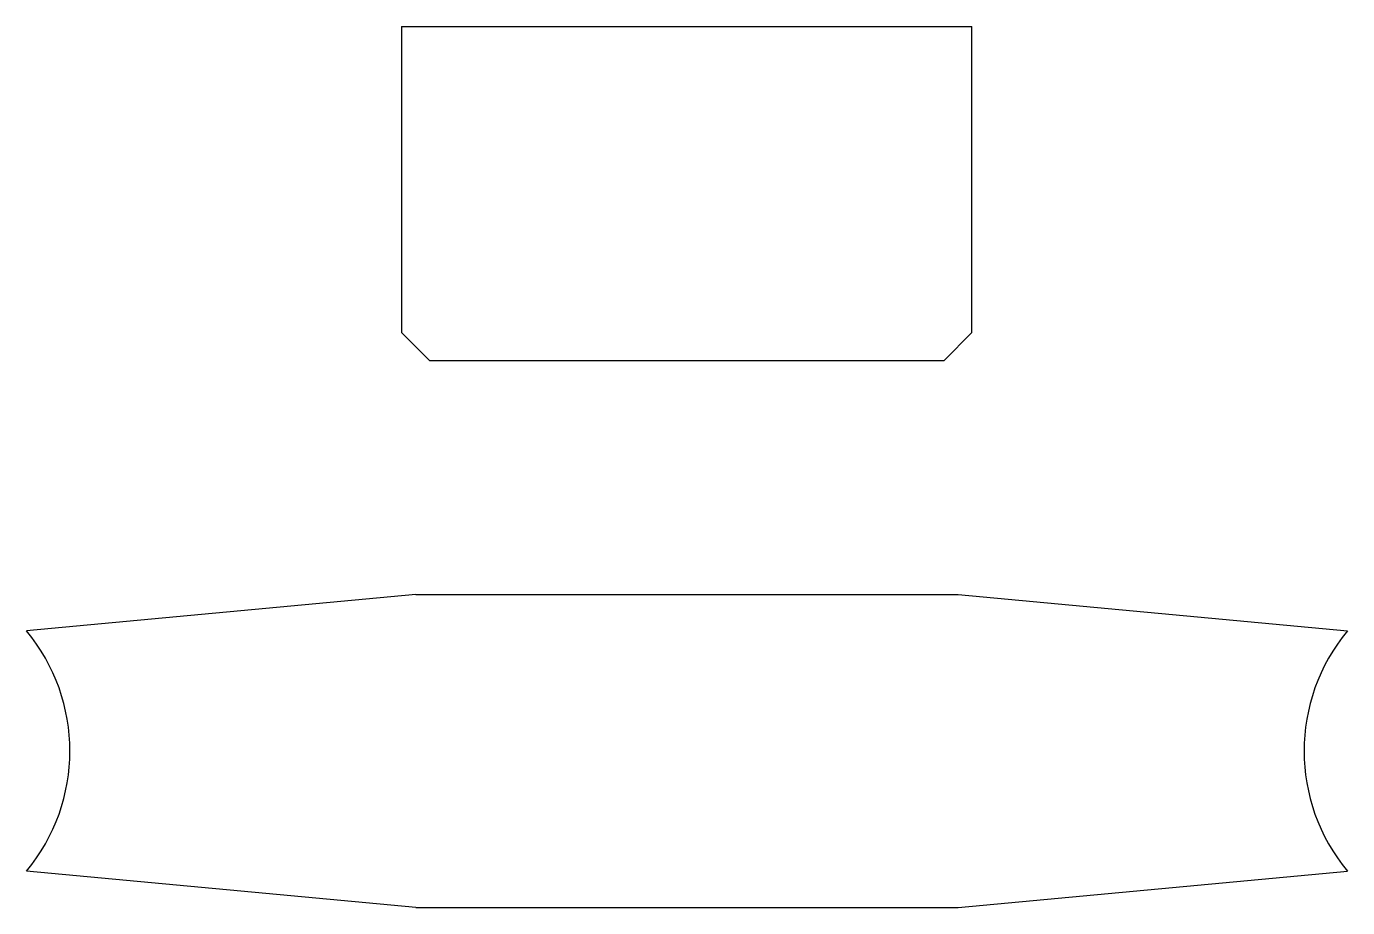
# Model space of a CAD drawing. Header units: millimetres. Extents: x 2358 to 2738, y 1351 to 1605.
import ezdxf

# ---------------------------------------------------------------- set-up
doc = ezdxf.new("R2010")
doc.units = ezdxf.units.MM

msp = doc.modelspace()

# ---------------------------------------------------------------- linework, layer by layer
for p, q in [((2465.67, 1604.69), (2465.67, 1516.69)), ((2465.67, 1604.69), (2629.74, 1604.69)), ((2629.74, 1516.69), (2629.74, 1604.69)), ((2465.67, 1516.69), (2473.67, 1508.69)), ((2629.74, 1516.69), (2621.74, 1508.69)), ((2473.67, 1508.69), (2621.74, 1508.69)), ((2469.77, 1441.39), (2357.77, 1430.94)), ((2469.77, 1441.39), (2625.77, 1441.39)), ((2625.77, 1441.39), (2737.77, 1430.94)), ((2469.77, 1351.39), (2357.77, 1361.84)), ((2625.77, 1351.39), (2737.77, 1361.84)), ((2469.77, 1351.39), (2625.77, 1351.39))]:
    msp.add_line(p, q)
for centre, start, end in [((2316.27, 1396.39), 320.221, 39.779), ((2779.27, 1396.39), 140.221, 219.779)]:
    msp.add_arc(centre, 54, start, end)

doc.saveas('drawing.dxf')
